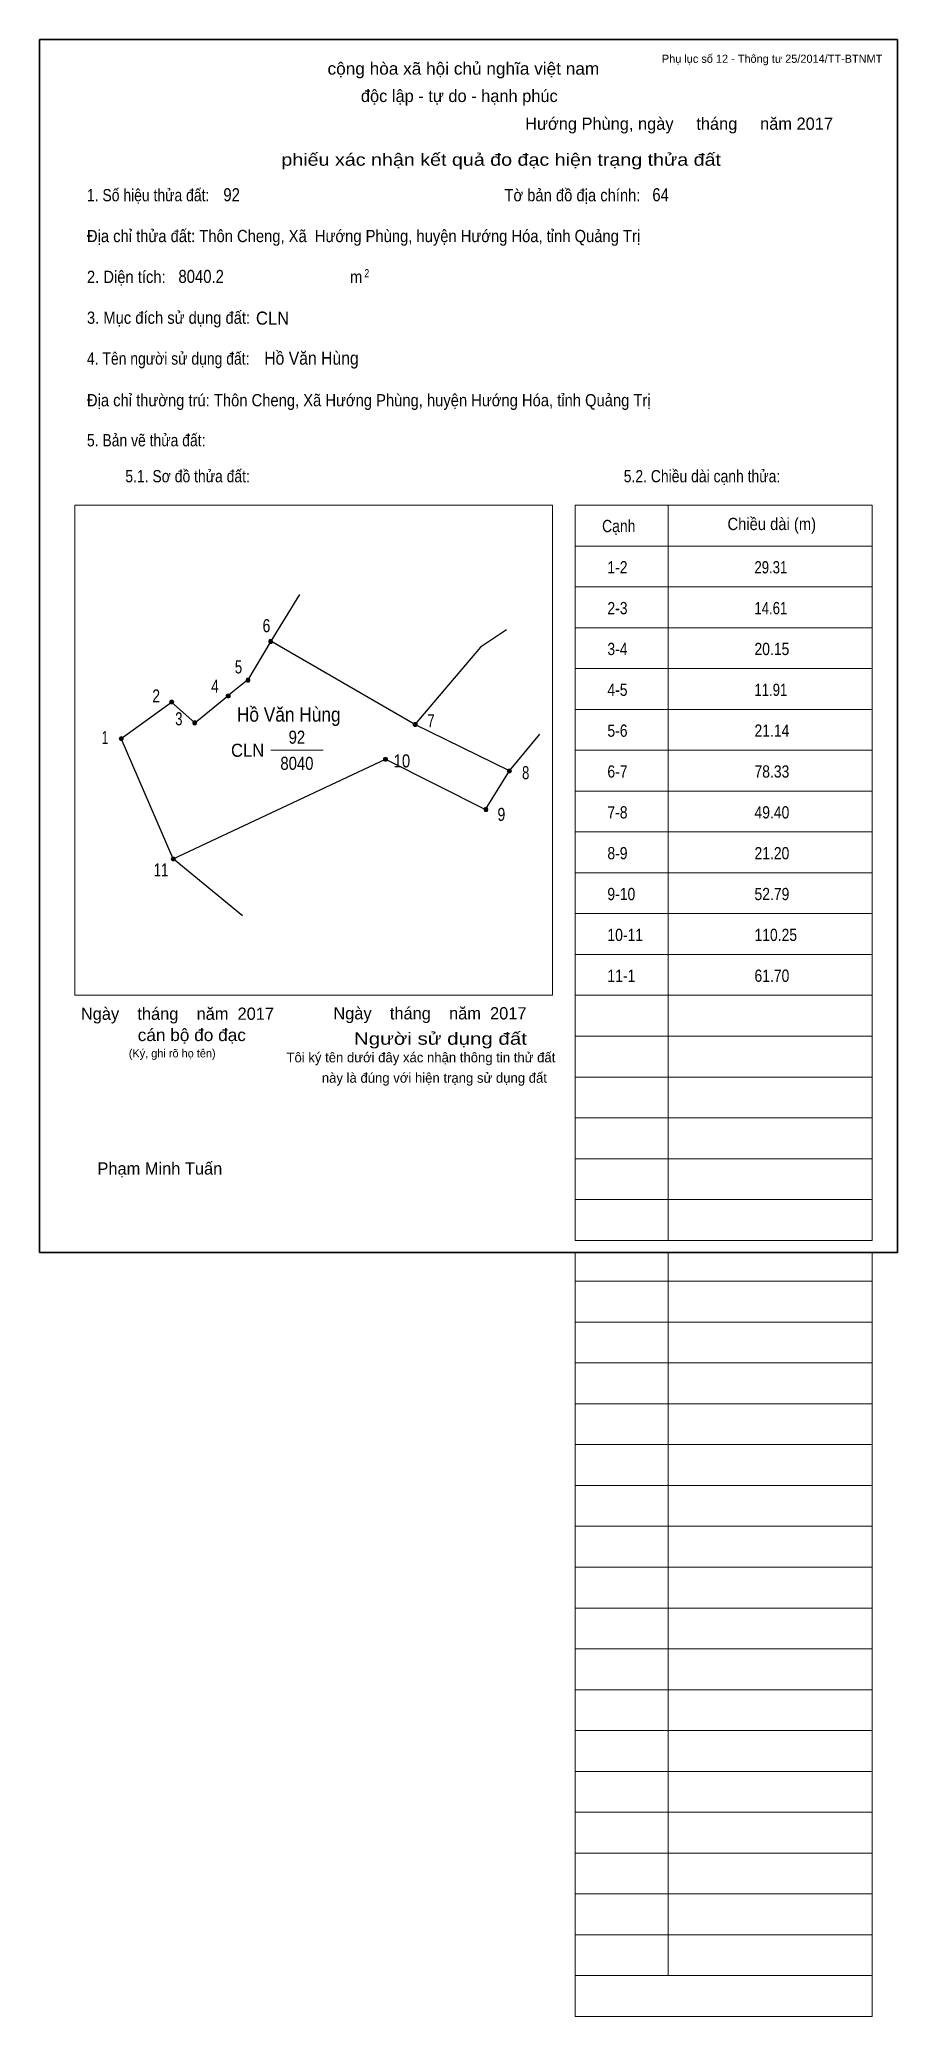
# Model space of a CAD drawing. Header units: centimetres. Extents: x 0 to 21, y -18.7 to 29.7.
import ezdxf
from ezdxf.enums import TextEntityAlignment as Align

# ---------------------------------------------------------------- set-up
doc = ezdxf.new("R2010")
doc.units = ezdxf.units.CM
doc.header["$LTSCALE"] = 0.12
for name, color, linetype in [('2', 7, 'Continuous'), ('30', 7, 'Continuous'), ('34', 7, 'Continuous')]:
    doc.layers.add(name, color=color, linetype=linetype)
for name, color, linetype, lineweight in [('32', 7, 'Continuous', 13), ('33', 7, 'Continuous', 13), ('6', 7, 'Continuous', 25), ('63', 7, 'Continuous', 13)]:
    doc.layers.add(name, color=color, linetype=linetype, lineweight=lineweight)

msp = doc.modelspace()

# ---------------------------------------------------------------- hatches: boundary and pattern name
at = {"layer": '32'}
for points in [[(5.7083, 14.9634, 1), (5.6083, 14.9634, 1)], [(5.1502, 14.0149, 1), (5.0502, 14.0149, 1)], [(4.6666, 13.627, 1), (4.5666, 13.627, 1)], [(3.2849, 13.4818, 1), (3.1849, 13.4818, 1)], [(2.05, 12.5853, 1), (1.95, 12.5853, 1)], [(3.8482, 12.9705, 1), (3.7482, 12.9705, 1)], [(9.2437, 12.931, 1), (9.1437, 12.931, 1)], [(8.5185, 12.0787, 1), (8.4185, 12.0787, 1)], [(11.55, 11.7929, 1), (11.45, 11.7929, 1)], [(10.9768, 10.8496, 1), (10.8768, 10.8496, 1)], [(3.3244, 9.6366, 1), (3.2244, 9.6366, 1)]]:
    msp.add_hatch(color=256, dxfattribs=at).paths.add_polyline_path(points)

# ---------------------------------------------------------------- linework, layer by layer
for centre in [(5.6583, 14.9634), (5.1002, 14.0149), (4.6166, 13.627), (3.2349, 13.4818), (2, 12.5853), (3.7982, 12.9705), (9.1937, 12.931), (8.4685, 12.0787), (11.5, 11.7929), (10.9268, 10.8496), (3.2744, 9.6366)]:
    msp.add_circle(centre, 0.05, dxfattribs=at)
at = {"layer": '33'}
msp.add_line((5.66, 12.3), (6.94, 12.3), dxfattribs=at)
at = {"layer": '6'}
for p, q in [((6.36, 16.11), (5.66, 14.97)), ((11.5, 11.8), (12.25, 12.69)), ((4.97, 8.25), (3.27, 9.64))]:
    msp.add_line(p, q, dxfattribs=at)
for points in [[(11.43, 15.25), (10.79, 14.82), (9.19, 12.93)], [(5.66, 14.97), (5.1, 14.02), (4.61, 13.63)], [(10.92, 10.85), (11.5, 11.8), (9.19, 12.93), (5.66, 14.97)], [(3.23, 13.48), (3.8, 12.97), (4.61, 13.63)], [(3.27, 9.64), (2, 12.59), (3.23, 13.48)], [(3.27, 9.64), (8.47, 12.08), (10.92, 10.85)]]:
    msp.add_lwpolyline(points, dxfattribs=at)
at = {"layer": '63'}
for p, q in [((0.86, 18.3), (12.56, 18.3)), ((0.86, 6.3), (0.86, 18.3)), ((12.56, 6.3), (12.56, 18.3)), ((13.11, 18.3), (20.38, 18.3)), ((13.11, 0.3), (13.11, 18.3)), ((15.39, 0.3), (15.39, 18.3)), ((20.38, 0.3), (20.38, 18.3)), ((13.11, 17.3), (20.38, 17.3)), ((13.11, 16.3), (20.38, 16.3)), ((13.11, 15.3), (20.38, 15.3)), ((13.11, 14.3), (20.38, 14.3)), ((13.11, 13.3), (20.38, 13.3)), ((13.11, 12.3), (20.38, 12.3)), ((13.11, 11.3), (20.38, 11.3)), ((13.11, 10.3), (20.38, 10.3)), ((13.11, 9.3), (20.38, 9.3)), ((13.11, 8.3), (20.38, 8.3)), ((13.11, 7.3), (20.38, 7.3)), ((0.86, 6.3), (12.56, 6.3)), ((13.11, 6.3), (20.38, 6.3)), ((13.11, 5.3), (20.38, 5.3)), ((13.11, 4.3), (20.38, 4.3)), ((13.11, 3.3), (20.38, 3.3)), ((13.11, 2.3), (20.38, 2.3)), ((13.11, 1.3), (20.38, 1.3)), ((13.11, 0.3), (20.38, 0.3)), ((13.11, -18.7), (13.11, 0)), ((15.39, -17.7), (15.39, 0)), ((20.38, -18.7), (20.38, 0)), ((13.11, -0.7), (20.38, -0.7)), ((13.11, -0.7), (20.38, -0.7)), ((13.11, -1.7), (20.38, -1.7)), ((13.11, -2.7), (20.38, -2.7)), ((13.11, -3.7), (20.38, -3.7)), ((13.11, -4.7), (20.38, -4.7)), ((13.11, -5.7), (20.38, -5.7)), ((13.11, -6.7), (20.38, -6.7)), ((13.11, -7.7), (20.38, -7.7)), ((13.11, -8.7), (20.38, -8.7)), ((13.11, -9.7), (20.38, -9.7)), ((13.11, -10.7), (20.38, -10.7)), ((13.11, -11.7), (20.38, -11.7)), ((13.11, -12.7), (20.38, -12.7)), ((13.11, -13.7), (20.38, -13.7)), ((13.11, -14.7), (20.38, -14.7)), ((13.11, -15.7), (20.38, -15.7)), ((13.11, -16.7), (20.38, -16.7)), ((13.11, -17.7), (20.38, -17.7)), ((13.11, -18.7), (20.38, -18.7))]:
    msp.add_line(p, q, dxfattribs=at)
at = {"layer": '63', "lineweight": 35}
msp.add_lwpolyline([(0, 0), (0, 29.7), (21, 29.7), (21, 0)], close=True, dxfattribs=at)

# ---------------------------------------------------------------- texts
at = {"layer": '2', "width": 0.9}
msp.add_text('Hồ Văn Hùng', height=0.3514, dxfattribs=at).set_placement((6.1, 13), align=Align.CENTER)
at = {"layer": '30'}
for s, width, p in [('1-2', 0.85, (13.9, 16.63)), ('29.31', 0.8, (17.5, 16.63)), ('2-3', 0.85, (13.9, 15.63)), ('14.61', 0.8, (17.5, 15.63)), ('3-4', 0.85, (13.9, 14.63)), ('20.15', 0.85, (17.5, 14.63)), ('4-5', 0.85, (13.9, 13.63)), ('11.91', 0.8, (17.5, 13.63)), ('5-6', 0.85, (13.9, 12.63)), ('21.14', 0.85, (17.5, 12.63)), ('6-7', 0.85, (13.9, 11.63)), ('78.33', 0.85, (17.5, 11.63)), ('7-8', 0.85, (13.9, 10.63)), ('49.40', 0.85, (17.5, 10.63)), ('8-9', 0.85, (13.9, 9.63)), ('21.20', 0.85, (17.5, 9.63)), ('9-10', 0.85, (13.9, 8.63)), ('52.79', 0.85, (17.5, 8.63)), ('10-11', 0.85, (13.9, 7.63)), ('110.25', 0.85, (17.5, 7.63)), ('11-1', 0.85, (13.9, 6.63)), ('61.70', 0.85, (17.5, 6.63))]:
    msp.add_text(s, height=0.3, dxfattribs=dict(at, width=width)).set_placement(p)
at = {"layer": '32'}
for s, width, p in [('6', 0.8, (5.555, 15.19)), ('5', 0.75, (4.87, 14.18)), ('2', 0.8, (2.855, 13.47)), ('4', 0.8, (4.295, 13.71)), ('3', 0.75, (3.41, 12.91)), ('7', 0.75, (9.58, 12.86)), ('1', 0.65, (1.6, 12.45)), ('10', 0.85, (8.87, 11.88)), ('8', 0.75, (11.9, 11.59)), ('9', 0.8, (11.305, 10.57)), ('11', 0.75, (2.975, 9.21))]:
    msp.add_text(s, height=0.32, dxfattribs=dict(at, width=width)).set_placement(p, align=Align.CENTER)
at = {"layer": '33', "width": 0.95}
for p in [(6.11, 22.72), (5.5, 12.14)]:
    msp.add_text('CLN', height=0.32, dxfattribs=at).set_placement(p, align=Align.RIGHT)
at = {"layer": '33', "width": 0.85}
for s, p in [('92', (6.3, 12.46)), ('8040', (6.3, 11.82))]:
    msp.add_text(s, height=0.32, dxfattribs=at).set_placement(p, align=Align.CENTER)
at = {"layer": '34'}
for s, width, p in [('92', 0.85, (4.5, 25.74)), ('64', 0.85, (15, 25.74)), ('8040.2', 0.85, (3.4, 23.74)), ('Hồ Văn Hùng', 0.9, (5.5, 21.74))]:
    msp.add_text(s, height=0.32, dxfattribs=dict(at, width=width)).set_placement(p)
at = {"layer": '63', "width": 1.05}
msp.add_text('cộng hòa xã hội chủ nghĩa việt nam', height=0.3, dxfattribs=at).set_placement((10.375, 28.84), align=Align.CENTER)
at = {"layer": '63'}
for s, height, p in [('Phụ lục số 12 - Thông tư 25/2014/TT-BTNMT', 0.2, (20.63, 29.13)), ('Ngày    tháng    năm  2017', 0.3, (5.74, 5.7)), ('Ngày    tháng    năm  2017', 0.3, (11.92, 5.71)), ('(Ký, ghi rõ họ tên)', 0.2, (4.31, 4.78))]:
    msp.add_text(s, height=height, dxfattribs=at).set_placement(p, align=Align.RIGHT)
for s, height, p in [('độc lập - tự do - hạnh phúc', 0.3, (10.275, 28.17)), ('Hướng Phùng, ngày     tháng     năm 2017', 0.3, (15.655, 27.49)), ('Tôi ký tên dưới đây xác nhận thông tin thử đất', 0.24, (9.335, 4.66)), ('này là đúng với hiện trạng sử dụng đất', 0.24, (9.665, 4.16)), ('Phạm Minh Tuấn', 0.3, (2.945, 1.91))]:
    msp.add_text(s, height=height, dxfattribs=at).set_placement(p, align=Align.CENTER)
for s, width, p in [('phiếu xác nhận kết quả đo đạc hiện trạng thửa đất', 1.2, (16.68, 26.61)), ('cán bộ đo đạc', 1.05, (5.05, 5.18)), ('Người sử dụng đất', 1.25, (11.93, 5.09))]:
    msp.add_text(s, height=0.3, dxfattribs=dict(at, width=width)).set_placement(p, align=Align.RIGHT)
for s, height, width, p in [('1. Số hiệu thửa đất:', 0.3, 0.85, (1.16, 25.74)), ('Tờ bản đồ địa chính:', 0.3, 0.9, (11.38, 25.74)), ('Địa chỉ thửa đất: Thôn Cheng, Xã  Hướng Phùng, huyện Hướng Hóa, tỉnh Quảng Trị', 0.3, 0.9, (1.16, 24.74)), ('2. Diện tích:', 0.3, 0.9, (1.16, 23.74)), ('m', 0.3, 0.9, (7.6, 23.74)), ('2', 0.2, 0.8, (7.95, 23.88)), ('3. Mục đích sử dụng đất:', 0.3, 0.9, (1.16, 22.74)), ('4. Tên người sử dụng đất:', 0.3, 0.85, (1.16, 21.74)), ('Địa chỉ thường trú: Thôn Cheng, Xã Hướng Phùng, huyện Hướng Hóa, tỉnh Quảng Trị', 0.3, 0.9, (1.16, 20.72)), ('5. Bản vẽ thửa đất:', 0.3, 0.85, (1.16, 19.74)), ('5.1. Sơ đồ thửa đất:', 0.3, 0.85, (2.1, 18.86)), ('5.2. Chiều dài cạnh thửa:', 0.3, 0.85, (14.3, 18.86)), ('Cạnh', 0.3, 0.85, (13.77, 17.64)), ('Chiều dài (m)', 0.3, 0.9, (16.84, 17.69))]:
    msp.add_text(s, height=height, dxfattribs=dict(at, width=width)).set_placement(p)

doc.saveas('drawing.dxf')
